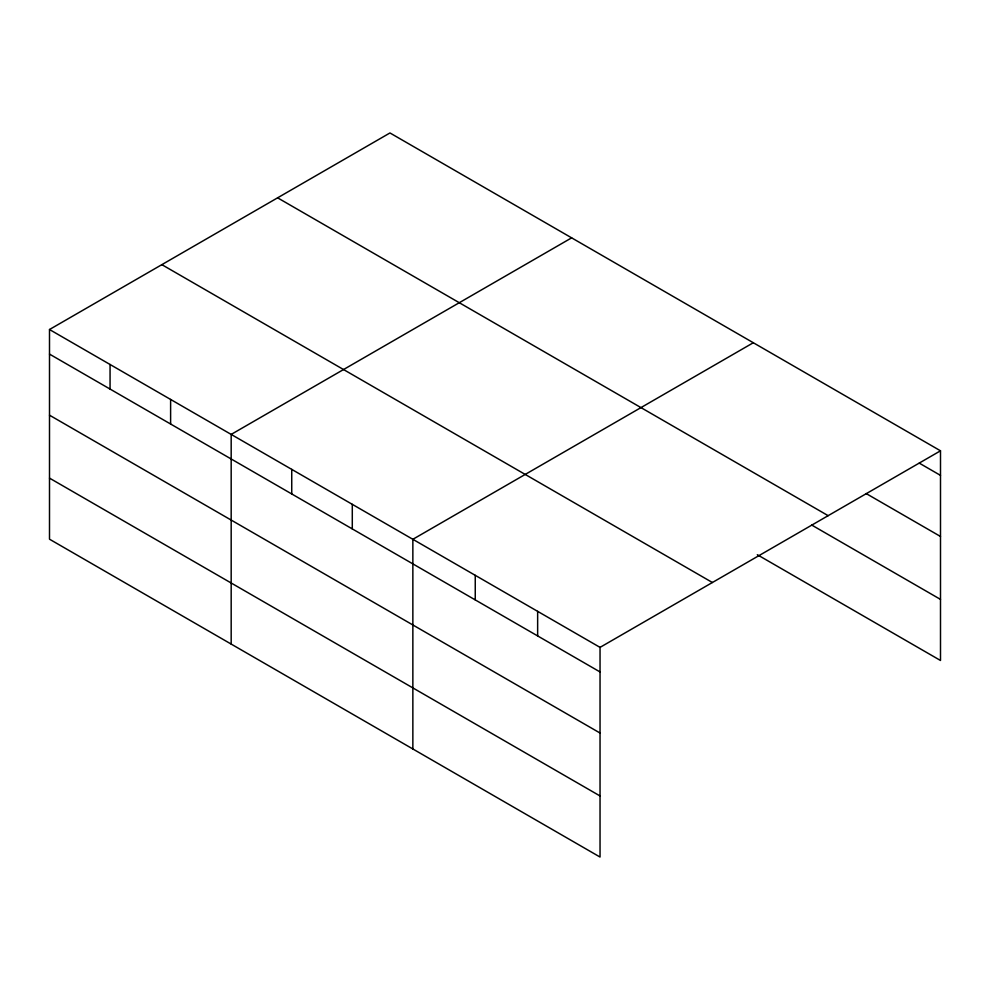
<?xml version="1.0" encoding="UTF-8"?>
<svg xmlns="http://www.w3.org/2000/svg" width="990" height="990" viewBox="0 0 990 990"><rect width="100%" height="100%" fill="white"/><g stroke="black" fill="none" stroke-linecap="round" stroke-linejoin="round"><path stroke-width="1.49" d="M49.5 329.522L600.039 647.373L600.039 857.043L49.5 539.191L49.5 329.522L389.961 132.957L940.5 450.809L940.5 660.479L757.301 554.709M571.638 237.847L231.177 434.412L231.177 644.082M753.316 342.738L412.855 539.303L412.855 748.972M600.039 647.373L940.5 450.809M919.265 463.122L940.5 475.386M866.163 493.552L940.5 536.469M277.608 197.827L828.147 515.666M811.726 525.059L940.5 599.396M161.853 264.652L712.392 582.504M49.5 354.098L600.039 671.95M49.5 415.181L600.039 733.033M49.5 478.121L600.039 795.96M537.644 611.35L537.644 635.927M475.25 575.326L475.25 599.903M352.292 504.331L352.292 528.92M291.741 469.371L291.741 493.961M170.614 399.44L170.614 424.029M110.063 364.481L110.063 389.07"/></g></svg>
